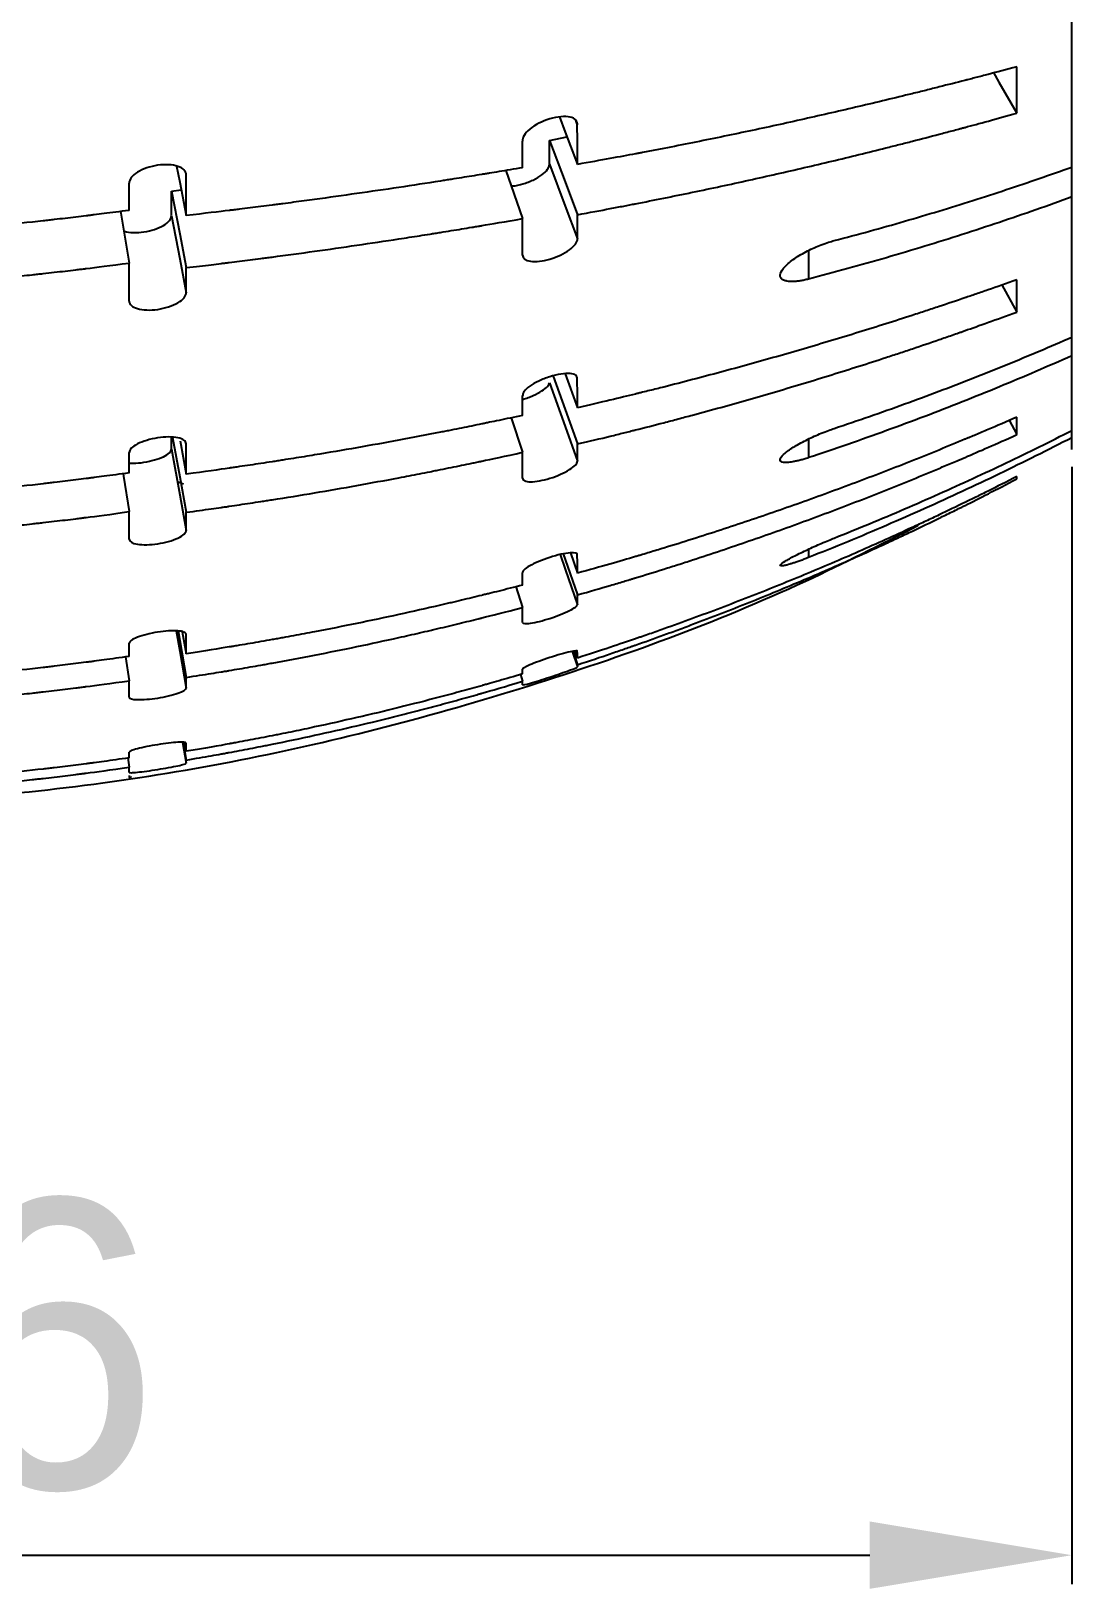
# Model space of a CAD drawing. Header units: millimetres. Extents: x 0 to 594, y 0 to 420.
# Drawn here: x 224.78 to 242.8, y 110.77 to 137.74 of the extents above; entities that cross this region are included whole.
import ezdxf

# ---------------------------------------------------------------- set-up
doc = ezdxf.new("R2010")
doc.units = ezdxf.units.MM
doc.header["$PDSIZE"] = -1
doc.layers.add('치수', color=4, linetype='Continuous')
doc.styles.add('누리로봇 문자스타일_20230829', font='GOTHIC.TTF')
doc.dimstyles.new('A2기본 치수스타일', dxfattribs={"dimtxt": 4, "dimasz": 4, "dimexe": 0.5, "dimexo": 0.3, "dimgap": 1, "dimtad": 1, "dimtoh": 1, "dimdec": 1, "dimzin": 12, "dimdsep": 46, "dimtxsty": '누리로봇 문자스타일_20230829', "dimcen": 0.09, "dimclrd": 3, "dimclre": 3, "dimclrt": 3, "dimadec": 0, "dimazin": 3, "dimtm": 1e-09, "dimtfac": 1, "dimtdec": 1, "dimtofl": 0, "dimtmove": 0, "dimatfit": 3, "dimfxl": 1, "dimfrac": 2, "dimarcsym": 0})

# ---------------------------------------------------------------- blocks, each defined once
blk = doc.blocks.new('*D60')
at = {"layer": 'Defpoints', "color": 0}
for p in [(198.2, 130.5), (242.8, 130.5), (242.8, 111.35)]:
    blk.add_point(p, dxfattribs=at)
at = {"layer": '치수', "color": 3, "lineweight": -2}
for p, q in [((198.2, 130.2), (198.2, 110.85)), ((242.8, 130.2), (242.8, 110.85)), ((201.7, 111.35), (239.3, 111.35))]:
    blk.add_line(p, q, dxfattribs=at)
at = {"layer": '치수', "color": 3}
for points in [[(201.7, 111.934), (201.7, 110.767), (198.2, 111.35)], [(239.3, 111.934), (239.3, 110.767), (242.8, 111.35)]]:
    blk.add_solid(points, dxfattribs=at)
at = {"layer": '치수', "color": 3, "insert": (220.5, 114.976), "char_height": 5, "attachment_point": 5, "style": '누리로봇 문자스타일_20230829'}
blk.add_mtext('44.6', dxfattribs=at)

msp = doc.modelspace()

# ---------------------------------------------------------------- linework, layer by layer
at = {"color": 7, "linetype": 'Continuous', "lineweight": 25}
for p, q in [((242.8, 135.39), (242.8, 151.575)), ((241.846, 136.323), (241.846, 137.126)), ((234.204, 136.201), (234.237, 136.116)), ((233.29, 135.379), (233.29, 135.836)), ((233.757, 135.851), (234.058, 135.913)), ((227.465, 134.55), (227.465, 135.254)), ((242.8, 130.5), (242.8, 135.39)), ((226.477, 134.64), (226.477, 135.112)), ((227.21, 134.975), (227.378, 134.997)), ((233.29, 133.865), (233.29, 134.497)), ((234.24, 134.146), (234.24, 134.565)), ((226.477, 133.07), (226.477, 133.727)), ((227.465, 133.213), (227.465, 133.648)), ((241.587, 133.352), (241.846, 132.879)), ((241.846, 132.879), (241.846, 133.436)), ((234.029, 131.808), (234.24, 131.222)), ((233.29, 131.09), (233.29, 131.426)), ((241.714, 131.005), (241.846, 130.756)), ((241.846, 130.756), (241.846, 131.057)), ((227.21, 130.503), (227.21, 130.711)), ((227.358, 130.651), (227.465, 130.072)), ((227.465, 130.072), (227.465, 130.597)), ((234.24, 130.297), (234.24, 130.594)), ((226.477, 130.094), (226.477, 130.447)), ((233.29, 130), (233.29, 130.45)), ((241.846, 129.988), (241.846, 130.029)), ((227.32, 129.941), (227.42, 129.906)), ((226.477, 128.946), (226.477, 129.422)), ((227.465, 129.097), (227.465, 129.411)), ((234.117, 128.709), (234.24, 128.356)), ((233.29, 128.151), (233.29, 128.362)), ((233.174, 128.124), (233.29, 127.764)), ((234.24, 127.811), (234.24, 127.981)), ((233.29, 127.505), (233.29, 127.764)), ((227.397, 127.343), (227.465, 126.962)), ((226.477, 126.916), (226.477, 127.143)), ((227.465, 126.962), (227.465, 127.299)), ((226.415, 126.908), (226.477, 126.495)), ((234.164, 126.994), (234.24, 126.772)), ((234.202, 126.998), (234.24, 126.887)), ((227.465, 126.365), (227.465, 126.552)), ((233.252, 126.602), (233.29, 126.485)), ((233.29, 126.612), (233.29, 126.694)), ((234.24, 126.732), (234.24, 126.772)), ((226.477, 126.209), (226.477, 126.495)), ((233.29, 126.421), (233.29, 126.485)), ((226.477, 125.159), (226.477, 125.257)), ((227.411, 125.429), (227.465, 125.121)), ((227.436, 125.436), (227.465, 125.272)), ((227.465, 125.272), (227.465, 125.415)), ((226.454, 125.156), (226.477, 124.997)), ((226.477, 124.906), (226.477, 124.997)), ((227.465, 125.064), (227.465, 125.121)), ((226.477, 124.854), (226.477, 124.821))]:
    msp.add_line(p, q, dxfattribs=at)
at = {"color": 8, "linetype": 'Continuous', "lineweight": 25}
for p, q in [((238.24, 133.944), (238.24, 133.449)), ((238.24, 130.68), (238.24, 130.357)), ((238.24, 128.772), (238.24, 128.627)), ((234.153, 126.987), (234.24, 126.732)), ((227.402, 125.429), (227.465, 125.064))]:
    msp.add_line(p, q, dxfattribs=at)
at = {"color": 7, "linetype": 'Continuous', "lineweight": 25, "flags": 128}
for points in [[(241.443, 137.026), (241.538, 136.86), (241.846, 136.323)], [(233.928, 136.257), (234.027, 135.995), (234.24, 135.436)], [(233.757, 135.851), (234.027, 135.131), (234.24, 134.565)], [(233.757, 135.439), (234.027, 134.715), (234.24, 134.146)], [(227.299, 135.405), (227.353, 135.127), (227.465, 134.55)], [(232.997, 135.333), (233.091, 135.065), (233.29, 134.497)], [(227.21, 134.975), (227.353, 134.232), (227.465, 133.648)], [(226.329, 134.623), (226.381, 134.312), (226.477, 133.727)], [(227.21, 134.547), (227.353, 133.8), (227.465, 133.213)], [(233.757, 131.655), (234.027, 130.895), (234.24, 130.297)], [(233.82, 131.771), (234.027, 131.189), (234.24, 130.594)], [(233.09, 131.051), (233.091, 131.049), (233.29, 130.45)], [(227.229, 130.709), (227.353, 130.027), (227.465, 129.411)], [(227.21, 130.503), (227.353, 129.715), (227.465, 129.097)], [(226.374, 130.082), (226.381, 130.039), (226.477, 129.422)], [(233.995, 128.69), (234.027, 128.596), (234.24, 127.981)], [(227.323, 127.357), (227.353, 127.19), (227.465, 126.552)]]:
    msp.add_lwpolyline(points, dxfattribs=at)
at = {"color": 8, "linetype": 'Continuous', "lineweight": 25, "flags": 128}
for points in [[(233.94, 128.68), (234.027, 128.428), (234.24, 127.811)], [(227.291, 127.358), (227.353, 127.004), (227.465, 126.365)]]:
    msp.add_lwpolyline(points, dxfattribs=at)
at = {"color": 7, "linetype": 'Continuous', "lineweight": 25}
for points, knots in [([(241.846, 137.126), (241.666, 137.077), (241.501, 137.034), (241.277, 136.975), (241.171, 136.947), (241.057, 136.918), (241.003, 136.904), (240.98, 136.898), (240.965, 136.894), (240.959, 136.893), (240.803, 136.853), (240.579, 136.796), (240.31, 136.728), (240.194, 136.699), (240.116, 136.68), (240.075, 136.67), (239.732, 136.586), (239.27, 136.474), (238.799, 136.365), (238.483, 136.292), (238.322, 136.256), (237.848, 136.149), (237.529, 136.08), (236.884, 135.943), (236.56, 135.876), (236.065, 135.777), (235.818, 135.728), (235.53, 135.672), (235.386, 135.645), (235.314, 135.631), (235.283, 135.626), (235.262, 135.622), (235.25, 135.619), (234.989, 135.571), (234.656, 135.508), (234.24, 135.436)], [0, 0, 0, 0, 0.0625, 0.0625, 0.09375, 0.109375, 0.117188, 0.121094, 0.121094, 0.125, 0.125, 0.1875, 0.21875, 0.234375, 0.234375, 0.25, 0.25, 0.375, 0.4375, 0.4375, 0.5, 0.5, 0.625, 0.625, 0.75, 0.75, 0.8125, 0.84375, 0.859375, 0.867187, 0.871094, 0.871094, 0.875, 0.875, 1, 1, 1, 1]), ([(234.237, 136.116), (234.246, 136.184), (234.202, 136.234), (234.021, 136.275), (233.893, 136.263), (233.629, 136.184), (233.503, 136.12), (233.324, 135.973), (233.279, 135.897), (233.29, 135.836)], [0, 0, 0, 0, 0.25, 0.25, 0.5, 0.5, 0.75, 0.75, 1, 1, 1, 1]), ([(234.24, 134.565), (234.45, 134.603), (234.639, 134.638), (234.889, 134.686), (235.007, 134.708), (235.129, 134.732), (235.187, 134.743), (235.215, 134.749), (235.227, 134.751), (235.235, 134.753), (235.238, 134.753), (235.406, 134.786), (235.651, 134.834), (235.9, 134.885), (236.065, 134.919), (236.15, 134.936), (236.561, 135.022), (237.049, 135.126), (237.53, 135.234), (237.849, 135.306), (238.007, 135.342), (238.486, 135.454), (238.96, 135.567), (239.503, 135.702), (239.733, 135.76), (239.886, 135.799), (239.961, 135.818), (240.195, 135.878), (240.425, 135.938), (240.69, 136.008), (240.821, 136.043), (240.886, 136.06), (240.914, 136.068), (240.932, 136.072), (240.943, 136.075), (241.19, 136.142), (241.489, 136.222), (241.846, 136.323)], [0, 0, 0, 0, 0.0625, 0.0625, 0.09375, 0.109375, 0.117188, 0.121094, 0.123047, 0.123047, 0.125, 0.125, 0.1875, 0.21875, 0.21875, 0.25, 0.25, 0.375, 0.4375, 0.4375, 0.5, 0.5, 0.625, 0.6875, 0.71875, 0.71875, 0.75, 0.75, 0.8125, 0.84375, 0.859375, 0.867187, 0.871094, 0.871094, 0.875, 0.875, 1, 1, 1, 1]), ([(227.465, 135.254), (227.464, 135.318), (227.412, 135.371), (227.226, 135.433), (227.1, 135.439), (226.839, 135.401), (226.713, 135.358), (226.529, 135.242), (226.477, 135.175), (226.477, 135.112)], [0, 0, 0, 0, 0.25, 0.25, 0.5, 0.5, 0.75, 0.75, 1, 1, 1, 1]), ([(233.092, 135.062), (233.101, 135.062), (233.159, 135.061), (233.268, 135.088), (233.387, 135.127), (233.503, 135.177), (233.63, 135.253), (233.736, 135.353), (233.75, 135.41), (233.757, 135.439)], [0, 0, 0, 0, 0.036949, 0.228358, 0.324992, 0.420764, 0.612763, 0.805992, 1, 1, 1, 1]), ([(233.29, 135.379), (233.137, 135.353), (233.002, 135.33), (232.824, 135.301), (232.742, 135.287), (232.658, 135.274), (232.619, 135.267), (232.602, 135.265), (232.592, 135.263), (232.588, 135.262), (232.469, 135.243), (232.295, 135.215), (232.083, 135.181), (231.991, 135.167), (231.929, 135.157), (231.896, 135.152), (231.387, 135.072), (230.903, 134.999), (230.177, 134.896), (229.812, 134.845), (229.383, 134.787), (229.167, 134.759), (229.074, 134.747), (229.012, 134.739), (228.983, 134.735), (228.822, 134.714), (228.632, 134.69), (228.418, 134.664), (228.313, 134.651), (228.261, 134.644), (228.239, 134.642), (228.224, 134.64), (228.215, 134.639), (228.04, 134.617), (227.792, 134.587), (227.465, 134.55)], [0, 0, 0, 0, 0.0625, 0.0625, 0.09375, 0.109375, 0.117187, 0.121094, 0.121094, 0.125, 0.125, 0.1875, 0.21875, 0.234375, 0.234375, 0.25, 0.25, 0.5, 0.5, 0.625, 0.6875, 0.71875, 0.734375, 0.734375, 0.75, 0.75, 0.8125, 0.84375, 0.859375, 0.867187, 0.871094, 0.871094, 0.875, 0.875, 1, 1, 1, 1]), ([(238.685, 134.116), (238.889, 134.17), (239.296, 134.278), (239.9, 134.45), (240.496, 134.626), (241.084, 134.809), (241.663, 134.997), (242.235, 135.19), (242.612, 135.324), (242.8, 135.39)], [0, 0, 0, 0, 0.145883, 0.290759, 0.434629, 0.57749, 0.719341, 0.860179, 1, 1, 1, 1]), ([(226.477, 134.64), (226.313, 134.618), (226.169, 134.599), (225.983, 134.576), (225.897, 134.565), (225.811, 134.554), (225.771, 134.549), (225.754, 134.547), (225.744, 134.546), (225.74, 134.546), (225.615, 134.531), (225.434, 134.509), (225.214, 134.483), (225.117, 134.472), (225.053, 134.465), (225.019, 134.461), (224.489, 134.402), (223.99, 134.352), (223.244, 134.285), (222.871, 134.253), (222.434, 134.219), (222.215, 134.203), (222.121, 134.197), (222.059, 134.192), (222.029, 134.19), (221.865, 134.179), (221.673, 134.166), (221.458, 134.153), (221.352, 134.147), (221.3, 134.143), (221.277, 134.142), (221.263, 134.141), (221.253, 134.141), (221.079, 134.131), (220.83, 134.116), (220.5, 134.101)], [0, 0, 0, 0, 0.0625, 0.0625, 0.09375, 0.109375, 0.117187, 0.121094, 0.121094, 0.125, 0.125, 0.1875, 0.21875, 0.234375, 0.234375, 0.25, 0.25, 0.5, 0.5, 0.625, 0.6875, 0.71875, 0.734375, 0.734375, 0.75, 0.75, 0.8125, 0.84375, 0.859375, 0.867187, 0.871094, 0.871094, 0.875, 0.875, 1, 1, 1, 1]), ([(242.8, 134.872), (242.593, 134.797), (242.176, 134.646), (241.544, 134.43), (240.902, 134.219), (240.251, 134.015), (239.59, 133.818), (238.919, 133.628), (238.467, 133.509), (238.24, 133.449)], [0, 0, 0, 0, 0.139712, 0.280477, 0.422293, 0.565155, 0.70906, 0.854009, 1, 1, 1, 1]), ([(226.385, 134.287), (226.389, 134.284), (226.426, 134.264), (226.55, 134.252), (226.733, 134.26), (226.922, 134.305), (227.079, 134.375), (227.189, 134.462), (227.203, 134.519), (227.21, 134.547)], [0, 0, 0, 0, 0.020131, 0.183165, 0.345398, 0.507636, 0.670695, 0.834985, 1, 1, 1, 1]), ([(227.465, 133.648), (227.629, 133.667), (227.773, 133.684), (227.959, 133.707), (228.045, 133.717), (228.132, 133.728), (228.172, 133.733), (228.188, 133.735), (228.199, 133.736), (228.203, 133.737), (228.328, 133.752), (228.509, 133.775), (228.727, 133.803), (228.823, 133.815), (228.887, 133.824), (228.92, 133.828), (229.447, 133.897), (229.934, 133.965), (230.663, 134.072), (231.026, 134.126), (231.447, 134.192), (231.657, 134.225), (231.747, 134.239), (231.807, 134.249), (231.836, 134.254), (231.992, 134.279), (232.176, 134.309), (232.381, 134.343), (232.482, 134.36), (232.532, 134.368), (232.553, 134.371), (232.568, 134.374), (232.576, 134.375), (232.749, 134.404), (232.985, 134.443), (233.29, 134.497)], [0, 0, 0, 0, 0.0625, 0.0625, 0.09375, 0.109375, 0.117187, 0.121094, 0.121094, 0.125, 0.125, 0.1875, 0.21875, 0.234375, 0.234375, 0.25, 0.25, 0.5, 0.5, 0.625, 0.6875, 0.71875, 0.734375, 0.734375, 0.75, 0.75, 0.8125, 0.84375, 0.859375, 0.867187, 0.871094, 0.871094, 0.875, 0.875, 1, 1, 1, 1]), ([(233.29, 133.865), (233.29, 133.81), (233.34, 133.772), (233.517, 133.746), (233.638, 133.76), (233.89, 133.834), (234.011, 133.892), (234.19, 134.023), (234.24, 134.091), (234.24, 134.146)], [0, 0, 0, 0, 0.25, 0.25, 0.5, 0.5, 0.75, 0.75, 1, 1, 1, 1]), ([(238.462, 134.044), (238.505, 134.059), (238.581, 134.087), (238.653, 134.107), (238.685, 134.116)], [0, 0, 0, 0, 0.558578, 1, 1, 1, 1]), ([(238.24, 133.449), (238.214, 133.443), (238.164, 133.431), (238.093, 133.418), (238.028, 133.409), (237.969, 133.406), (237.915, 133.407), (237.858, 133.414), (237.806, 133.429), (237.753, 133.468), (237.739, 133.543), (237.821, 133.668), (237.964, 133.785), (238.105, 133.875), (238.22, 133.937), (238.341, 133.995), (238.422, 134.028), (238.462, 134.044)], [0, 0, 0, 0, 0.042914, 0.084766, 0.125977, 0.166992, 0.20826, 0.250222, 0.31297, 0.375442, 0.499538, 0.624102, 0.749015, 0.810993, 0.874566, 0.936996, 1, 1, 1, 1]), ([(220.5, 133.195), (220.665, 133.202), (220.81, 133.209), (220.997, 133.219), (221.083, 133.224), (221.17, 133.228), (221.21, 133.231), (221.226, 133.232), (221.237, 133.232), (221.24, 133.232), (221.366, 133.24), (221.548, 133.25), (221.769, 133.264), (221.866, 133.27), (221.931, 133.275), (221.965, 133.277), (222.497, 133.313), (222.995, 133.352), (223.742, 133.418), (224.115, 133.454), (224.551, 133.498), (224.769, 133.522), (224.863, 133.532), (224.925, 133.539), (224.955, 133.542), (225.118, 133.56), (225.309, 133.582), (225.524, 133.607), (225.629, 133.62), (225.681, 133.626), (225.704, 133.629), (225.718, 133.631), (225.728, 133.632), (225.901, 133.653), (226.15, 133.683), (226.477, 133.727)], [0, 0, 0, 0, 0.0625, 0.0625, 0.09375, 0.109375, 0.117187, 0.121094, 0.121094, 0.125, 0.125, 0.1875, 0.21875, 0.234375, 0.234375, 0.25, 0.25, 0.5, 0.5, 0.625, 0.6875, 0.71875, 0.734375, 0.734375, 0.75, 0.75, 0.8125, 0.84375, 0.859375, 0.867188, 0.871094, 0.871094, 0.875, 0.875, 1, 1, 1, 1]), ([(241.846, 133.436), (241.666, 133.372), (241.501, 133.314), (241.277, 133.237), (241.171, 133.2), (241.057, 133.161), (241.003, 133.143), (240.98, 133.135), (240.965, 133.13), (240.959, 133.128), (240.803, 133.075), (240.579, 133), (240.31, 132.911), (240.194, 132.873), (240.116, 132.847), (240.075, 132.834), (239.732, 132.723), (239.27, 132.576), (238.799, 132.433), (238.483, 132.337), (238.322, 132.29), (237.848, 132.151), (237.529, 132.06), (236.884, 131.881), (236.56, 131.794), (236.065, 131.665), (235.818, 131.601), (235.53, 131.529), (235.386, 131.494), (235.314, 131.476), (235.283, 131.468), (235.262, 131.463), (235.25, 131.46), (234.989, 131.397), (234.656, 131.316), (234.24, 131.222)], [0, 0, 0, 0, 0.0625, 0.0625, 0.09375, 0.109375, 0.117188, 0.121094, 0.121094, 0.125, 0.125, 0.1875, 0.21875, 0.234375, 0.234375, 0.25, 0.25, 0.375, 0.4375, 0.4375, 0.5, 0.5, 0.625, 0.625, 0.75, 0.75, 0.8125, 0.84375, 0.859375, 0.867188, 0.871094, 0.871094, 0.875, 0.875, 1, 1, 1, 1]), ([(226.477, 133.07), (226.478, 133.013), (226.529, 132.966), (226.715, 132.911), (226.84, 132.906), (227.102, 132.944), (227.228, 132.985), (227.413, 133.093), (227.465, 133.156), (227.465, 133.213)], [0, 0, 0, 0, 0.25, 0.25, 0.5, 0.5, 0.75, 0.75, 1, 1, 1, 1]), ([(234.24, 130.594), (234.45, 130.643), (234.639, 130.688), (234.889, 130.749), (235.007, 130.778), (235.129, 130.809), (235.187, 130.823), (235.215, 130.83), (235.227, 130.833), (235.235, 130.835), (235.238, 130.836), (235.406, 130.878), (235.651, 130.941), (235.9, 131.006), (236.065, 131.05), (236.15, 131.073), (236.561, 131.183), (237.049, 131.318), (237.53, 131.458), (237.849, 131.552), (238.007, 131.599), (238.486, 131.744), (238.96, 131.891), (239.503, 132.066), (239.733, 132.142), (239.886, 132.193), (239.961, 132.218), (240.195, 132.296), (240.425, 132.375), (240.69, 132.466), (240.821, 132.512), (240.886, 132.535), (240.914, 132.544), (240.932, 132.551), (240.943, 132.555), (241.19, 132.642), (241.489, 132.748), (241.846, 132.879)], [0, 0, 0, 0, 0.0625, 0.0625, 0.09375, 0.109375, 0.117187, 0.121094, 0.123047, 0.123047, 0.125, 0.125, 0.1875, 0.21875, 0.21875, 0.25, 0.25, 0.375, 0.4375, 0.4375, 0.5, 0.5, 0.625, 0.6875, 0.71875, 0.71875, 0.75, 0.75, 0.8125, 0.84375, 0.859375, 0.867187, 0.871094, 0.871094, 0.875, 0.875, 1, 1, 1, 1]), ([(238.685, 130.863), (238.889, 130.932), (239.296, 131.069), (239.9, 131.285), (240.496, 131.505), (241.084, 131.732), (241.664, 131.964), (242.236, 132.201), (242.612, 132.364), (242.8, 132.445)], [0, 0, 0, 0, 0.145896, 0.290782, 0.434656, 0.577518, 0.719364, 0.860193, 1, 1, 1, 1]), ([(242.8, 132.121), (242.593, 132.03), (242.177, 131.846), (241.544, 131.581), (240.902, 131.321), (240.251, 131.068), (239.59, 130.823), (238.92, 130.584), (238.467, 130.433), (238.24, 130.357)], [0, 0, 0, 0, 0.139688, 0.280438, 0.422245, 0.565107, 0.709021, 0.853985, 1, 1, 1, 1]), ([(234.237, 131.722), (234.234, 131.745), (234.228, 131.791), (234.121, 131.819), (233.957, 131.809), (233.761, 131.762), (233.565, 131.686), (233.405, 131.595), (233.298, 131.5), (233.292, 131.451), (233.29, 131.426)], [0, 0, 0, 0, 0.1252324, 0.2499352, 0.3749377, 0.4998795, 0.6247733, 0.7499463, 0.8749834, 1, 1, 1, 1]), ([(233.29, 131.366), (233.292, 131.366), (233.324, 131.374), (233.387, 131.398), (233.503, 131.444), (233.63, 131.512), (233.736, 131.593), (233.75, 131.634), (233.757, 131.655)], [0, 0, 0, 0, 0.0091334, 0.1332329, 0.2562052, 0.5027445, 0.7508726, 1, 1, 1, 1]), ([(234.24, 131.222), (234.239, 131.314), (234.238, 131.477), (234.237, 131.647), (234.237, 131.722)], [0, 0, 0, 0, 0.559998, 1, 1, 1, 1]), ([(233.29, 131.09), (233.137, 131.056), (233.002, 131.028), (232.824, 130.991), (232.742, 130.974), (232.658, 130.956), (232.619, 130.948), (232.602, 130.945), (232.592, 130.943), (232.588, 130.942), (232.469, 130.917), (232.295, 130.882), (232.083, 130.84), (231.991, 130.821), (231.929, 130.809), (231.896, 130.803), (231.387, 130.703), (230.903, 130.613), (230.177, 130.486), (229.812, 130.424), (229.383, 130.354), (229.167, 130.32), (229.074, 130.305), (229.012, 130.296), (228.983, 130.291), (228.822, 130.266), (228.632, 130.237), (228.418, 130.206), (228.313, 130.19), (228.261, 130.183), (228.239, 130.18), (228.224, 130.178), (228.215, 130.176), (228.04, 130.151), (227.792, 130.115), (227.465, 130.072)], [0, 0, 0, 0, 0.0625, 0.0625, 0.09375, 0.109375, 0.117188, 0.121094, 0.121094, 0.125, 0.125, 0.1875, 0.21875, 0.234375, 0.234375, 0.25, 0.25, 0.5, 0.5, 0.625, 0.6875, 0.71875, 0.734375, 0.734375, 0.75, 0.75, 0.8125, 0.84375, 0.859375, 0.867188, 0.871094, 0.871094, 0.875, 0.875, 1, 1, 1, 1]), ([(241.846, 131.057), (241.666, 130.978), (241.501, 130.907), (241.277, 130.812), (241.171, 130.767), (241.057, 130.719), (241.003, 130.697), (240.98, 130.687), (240.965, 130.681), (240.959, 130.679), (240.803, 130.613), (240.579, 130.521), (240.31, 130.412), (240.194, 130.366), (240.116, 130.334), (240.075, 130.318), (239.732, 130.182), (239.27, 130.003), (238.799, 129.828), (238.483, 129.712), (238.322, 129.653), (237.848, 129.484), (237.529, 129.373), (236.884, 129.156), (236.56, 129.05), (236.065, 128.893), (235.818, 128.816), (235.53, 128.729), (235.386, 128.685), (235.314, 128.664), (235.283, 128.655), (235.262, 128.649), (235.25, 128.645), (234.989, 128.568), (234.656, 128.47), (234.24, 128.356)], [0, 0, 0, 0, 0.0625, 0.0625, 0.09375, 0.109375, 0.117188, 0.121094, 0.121094, 0.125, 0.125, 0.1875, 0.21875, 0.234375, 0.234375, 0.25, 0.25, 0.375, 0.4375, 0.4375, 0.5, 0.5, 0.625, 0.625, 0.75, 0.75, 0.8125, 0.84375, 0.859375, 0.867188, 0.871094, 0.871094, 0.875, 0.875, 1, 1, 1, 1]), ([(238.462, 130.78), (238.505, 130.797), (238.581, 130.827), (238.653, 130.852), (238.685, 130.863)], [0, 0, 0, 0, 0.55861, 1, 1, 1, 1]), ([(227.465, 130.597), (227.457, 130.62), (227.442, 130.664), (227.328, 130.706), (227.163, 130.72), (226.969, 130.704), (226.775, 130.66), (226.613, 130.596), (226.499, 130.52), (226.485, 130.471), (226.477, 130.447)], [0, 0, 0, 0, 0.125228, 0.249939, 0.374938, 0.499914, 0.624853, 0.749965, 0.875069, 1, 1, 1, 1]), ([(234.24, 127.981), (234.45, 128.04), (234.639, 128.095), (234.889, 128.169), (235.007, 128.204), (235.129, 128.241), (235.187, 128.258), (235.215, 128.267), (235.227, 128.27), (235.235, 128.273), (235.238, 128.274), (235.406, 128.325), (235.651, 128.4), (235.9, 128.479), (236.065, 128.532), (236.15, 128.559), (236.561, 128.693), (237.049, 128.857), (237.53, 129.026), (237.849, 129.139), (238.007, 129.196), (238.486, 129.372), (238.96, 129.551), (239.503, 129.764), (239.733, 129.857), (239.886, 129.918), (239.961, 129.949), (240.195, 130.044), (240.425, 130.14), (240.69, 130.251), (240.821, 130.307), (240.886, 130.335), (240.914, 130.346), (240.932, 130.354), (240.943, 130.359), (241.19, 130.465), (241.489, 130.595), (241.846, 130.756)], [0, 0, 0, 0, 0.0625, 0.0625, 0.09375, 0.109375, 0.117187, 0.121094, 0.123047, 0.123047, 0.125, 0.125, 0.1875, 0.21875, 0.21875, 0.25, 0.25, 0.375, 0.4375, 0.4375, 0.5, 0.5, 0.625, 0.6875, 0.71875, 0.71875, 0.75, 0.75, 0.8125, 0.84375, 0.859375, 0.867187, 0.871094, 0.871094, 0.875, 0.875, 1, 1, 1, 1]), ([(238.24, 130.357), (238.214, 130.348), (238.164, 130.332), (238.093, 130.312), (238.028, 130.297), (237.969, 130.285), (237.915, 130.277), (237.858, 130.272), (237.806, 130.274), (237.753, 130.291), (237.739, 130.338), (237.821, 130.433), (237.964, 130.532), (238.105, 130.612), (238.22, 130.672), (238.341, 130.729), (238.422, 130.763), (238.462, 130.78)], [0, 0, 0, 0, 0.042912, 0.084762, 0.125973, 0.166988, 0.208257, 0.250222, 0.31297, 0.375442, 0.499538, 0.624102, 0.749015, 0.810992, 0.874566, 0.936996, 1, 1, 1, 1]), ([(242.8, 130.702), (242.593, 130.596), (242.177, 130.384), (241.544, 130.074), (240.903, 129.769), (240.251, 129.472), (239.59, 129.182), (238.92, 128.898), (238.467, 128.717), (238.24, 128.627)], [0, 0, 0, 0, 0.1396626, 0.2803956, 0.4221946, 0.5650564, 0.7089786, 0.8539598, 1, 1, 1, 1]), ([(238.685, 128.964), (238.889, 129.047), (239.297, 129.211), (239.9, 129.466), (240.496, 129.728), (241.084, 129.994), (241.664, 130.267), (242.236, 130.543), (242.612, 130.733), (242.8, 130.827)], [0, 0, 0, 0, 0.145912, 0.290808, 0.434687, 0.577548, 0.71939, 0.860208, 1, 1, 1, 1]), ([(226.477, 130.266), (226.501, 130.264), (226.575, 130.257), (226.735, 130.274), (226.921, 130.314), (227.079, 130.372), (227.189, 130.44), (227.203, 130.482), (227.21, 130.503)], [0, 0, 0, 0, 0.088038, 0.269162, 0.450295, 0.632342, 0.815766, 1, 1, 1, 1]), ([(227.465, 129.411), (227.629, 129.433), (227.773, 129.453), (227.959, 129.479), (228.045, 129.491), (228.132, 129.504), (228.172, 129.51), (228.188, 129.512), (228.199, 129.514), (228.203, 129.515), (228.328, 129.533), (228.509, 129.56), (228.727, 129.593), (228.823, 129.608), (228.887, 129.618), (228.92, 129.623), (229.447, 129.706), (229.934, 129.788), (230.663, 129.919), (231.026, 129.986), (231.447, 130.067), (231.657, 130.108), (231.747, 130.126), (231.807, 130.138), (231.836, 130.144), (231.992, 130.175), (232.176, 130.212), (232.381, 130.255), (232.482, 130.276), (232.532, 130.287), (232.553, 130.291), (232.568, 130.294), (232.576, 130.296), (232.749, 130.332), (232.985, 130.382), (233.29, 130.45)], [0, 0, 0, 0, 0.0625, 0.0625, 0.09375, 0.109375, 0.117188, 0.121094, 0.121094, 0.125, 0.125, 0.1875, 0.21875, 0.234375, 0.234375, 0.25, 0.25, 0.5, 0.5, 0.625, 0.6875, 0.71875, 0.734375, 0.734375, 0.75, 0.75, 0.8125, 0.84375, 0.859375, 0.867187, 0.871094, 0.871094, 0.875, 0.875, 1, 1, 1, 1]), ([(233.29, 130), (233.297, 129.983), (233.311, 129.95), (233.421, 129.935), (233.577, 129.951), (233.764, 129.997), (233.951, 130.067), (234.108, 130.149), (234.218, 130.233), (234.232, 130.275), (234.24, 130.297)], [0, 0, 0, 0, 0.125164, 0.249985, 0.374981, 0.500034, 0.625111, 0.750023, 0.875009, 1, 1, 1, 1]), ([(226.477, 130.094), (226.313, 130.071), (226.169, 130.051), (225.983, 130.027), (225.897, 130.016), (225.811, 130.005), (225.771, 129.999), (225.754, 129.997), (225.744, 129.996), (225.74, 129.996), (225.615, 129.98), (225.434, 129.957), (225.214, 129.931), (225.117, 129.92), (225.053, 129.912), (225.019, 129.908), (224.489, 129.848), (223.99, 129.798), (223.244, 129.732), (222.871, 129.702), (222.434, 129.67), (222.215, 129.656), (222.121, 129.65), (222.059, 129.646), (222.029, 129.644), (221.865, 129.634), (221.673, 129.623), (221.458, 129.611), (221.352, 129.606), (221.3, 129.604), (221.277, 129.602), (221.263, 129.602), (221.253, 129.601), (221.079, 129.593), (220.83, 129.581), (220.5, 129.57)], [0, 0, 0, 0, 0.0625, 0.0625, 0.09375, 0.109375, 0.117187, 0.121094, 0.121094, 0.125, 0.125, 0.1875, 0.21875, 0.234375, 0.234375, 0.25, 0.25, 0.5, 0.5, 0.625, 0.6875, 0.71875, 0.734375, 0.734375, 0.75, 0.75, 0.8125, 0.84375, 0.859375, 0.867187, 0.871094, 0.871094, 0.875, 0.875, 1, 1, 1, 1]), ([(241.846, 130.029), (241.666, 129.937), (241.501, 129.854), (241.277, 129.742), (241.171, 129.69), (241.057, 129.634), (241.003, 129.607), (240.98, 129.596), (240.965, 129.589), (240.959, 129.586), (240.803, 129.51), (240.579, 129.402), (240.31, 129.276), (240.194, 129.221), (240.116, 129.185), (240.075, 129.166), (239.732, 129.007), (239.27, 128.799), (238.799, 128.594), (238.483, 128.46), (238.322, 128.392), (237.848, 128.195), (237.529, 128.066), (236.884, 127.814), (236.56, 127.691), (236.065, 127.509), (235.818, 127.42), (235.53, 127.318), (235.386, 127.268), (235.314, 127.244), (235.283, 127.233), (235.262, 127.226), (235.25, 127.222), (234.989, 127.132), (234.656, 127.02), (234.24, 126.887)], [0, 0, 0, 0, 0.0625, 0.0625, 0.09375, 0.109375, 0.117187, 0.121094, 0.121094, 0.125, 0.125, 0.1875, 0.21875, 0.234375, 0.234375, 0.25, 0.25, 0.375, 0.4375, 0.4375, 0.5, 0.5, 0.625, 0.625, 0.75, 0.75, 0.8125, 0.84375, 0.859375, 0.867188, 0.871094, 0.871094, 0.875, 0.875, 1, 1, 1, 1]), ([(234.24, 126.772), (234.45, 126.84), (234.639, 126.903), (234.889, 126.989), (235.007, 127.029), (235.129, 127.072), (235.187, 127.092), (235.215, 127.102), (235.227, 127.106), (235.235, 127.108), (235.238, 127.109), (235.406, 127.168), (235.651, 127.256), (235.9, 127.347), (236.065, 127.408), (236.15, 127.44), (236.561, 127.594), (237.049, 127.783), (237.53, 127.979), (237.849, 128.111), (238.007, 128.177), (238.486, 128.38), (238.96, 128.588), (239.503, 128.835), (239.733, 128.942), (239.886, 129.014), (239.961, 129.049), (240.195, 129.16), (240.425, 129.271), (240.69, 129.4), (240.821, 129.465), (240.886, 129.498), (240.914, 129.511), (240.932, 129.521), (240.943, 129.526), (241.19, 129.649), (241.489, 129.801), (241.846, 129.988)], [0, 0, 0, 0, 0.0625, 0.0625, 0.09375, 0.109375, 0.117188, 0.121094, 0.123047, 0.123047, 0.125, 0.125, 0.1875, 0.21875, 0.21875, 0.25, 0.25, 0.375, 0.4375, 0.4375, 0.5, 0.5, 0.625, 0.6875, 0.71875, 0.71875, 0.75, 0.75, 0.8125, 0.84375, 0.859375, 0.867187, 0.871094, 0.871094, 0.875, 0.875, 1, 1, 1, 1]), ([(220.5, 128.904), (220.665, 128.91), (220.81, 128.915), (220.997, 128.923), (221.083, 128.926), (221.17, 128.93), (221.21, 128.932), (221.226, 128.933), (221.237, 128.933), (221.24, 128.934), (221.366, 128.939), (221.548, 128.948), (221.769, 128.96), (221.866, 128.966), (221.931, 128.97), (221.965, 128.972), (222.497, 129.004), (222.995, 129.04), (223.742, 129.105), (224.115, 129.14), (224.551, 129.185), (224.769, 129.208), (224.863, 129.219), (224.925, 129.226), (224.955, 129.229), (225.118, 129.248), (225.309, 129.27), (225.524, 129.296), (225.629, 129.309), (225.681, 129.316), (225.704, 129.319), (225.718, 129.32), (225.728, 129.322), (225.901, 129.344), (226.15, 129.375), (226.477, 129.422)], [0, 0, 0, 0, 0.0625, 0.0625, 0.09375, 0.109375, 0.117187, 0.121094, 0.121094, 0.125, 0.125, 0.1875, 0.21875, 0.234375, 0.234375, 0.25, 0.25, 0.5, 0.5, 0.625, 0.6875, 0.71875, 0.734375, 0.734375, 0.75, 0.75, 0.8125, 0.84375, 0.859375, 0.867187, 0.871094, 0.871094, 0.875, 0.875, 1, 1, 1, 1]), ([(202.366, 128.429), (203.615, 127.897), (206.204, 126.793), (210.3, 125.568), (214.583, 124.704), (218.938, 124.302), (223.569, 124.374), (228.425, 125.016), (233.403, 126.328), (237.318, 127.746), (239.489, 128.853), (240.133, 129.181)], [0, 0, 0, 0, 0.104122, 0.215652, 0.32718, 0.438748, 0.550333, 0.681778, 0.813201, 0.944633, 1, 1, 1, 1]), ([(226.477, 128.946), (226.478, 128.905), (226.529, 128.874), (226.715, 128.843), (226.84, 128.846), (227.102, 128.886), (227.228, 128.921), (227.413, 129.008), (227.465, 129.056), (227.465, 129.097)], [0, 0, 0, 0, 0.25, 0.25, 0.5, 0.5, 0.75, 0.75, 1, 1, 1, 1]), ([(238.462, 128.872), (238.505, 128.89), (238.581, 128.922), (238.653, 128.951), (238.685, 128.964)], [0, 0, 0, 0, 0.558567, 1, 1, 1, 1]), ([(234.237, 128.667), (234.246, 128.701), (234.202, 128.716), (234.021, 128.702), (233.893, 128.673), (233.629, 128.587), (233.503, 128.534), (233.324, 128.432), (233.279, 128.388), (233.29, 128.362)], [0, 0, 0, 0, 0.25, 0.25, 0.5, 0.5, 0.75, 0.75, 1, 1, 1, 1]), ([(238.24, 128.627), (238.214, 128.617), (238.164, 128.597), (238.093, 128.571), (238.028, 128.548), (237.969, 128.528), (237.915, 128.511), (237.858, 128.495), (237.806, 128.483), (237.753, 128.478), (237.739, 128.496), (237.821, 128.558), (237.964, 128.638), (238.105, 128.708), (238.22, 128.763), (238.341, 128.819), (238.422, 128.854), (238.462, 128.872)], [0, 0, 0, 0, 0.04291, 0.084758, 0.125968, 0.166983, 0.208254, 0.250222, 0.31297, 0.375442, 0.499538, 0.624102, 0.749015, 0.810991, 0.874566, 0.936996, 1, 1, 1, 1]), ([(233.29, 128.151), (233.137, 128.111), (233.002, 128.077), (232.824, 128.032), (232.742, 128.012), (232.658, 127.991), (232.619, 127.982), (232.602, 127.978), (232.592, 127.975), (232.588, 127.974), (232.469, 127.945), (232.295, 127.903), (232.083, 127.853), (231.991, 127.831), (231.929, 127.817), (231.896, 127.809), (231.387, 127.691), (230.903, 127.585), (230.177, 127.436), (229.812, 127.364), (229.383, 127.283), (229.167, 127.244), (229.074, 127.227), (229.012, 127.216), (228.983, 127.211), (228.822, 127.182), (228.632, 127.149), (228.418, 127.113), (228.313, 127.096), (228.261, 127.087), (228.239, 127.083), (228.224, 127.081), (228.215, 127.079), (228.04, 127.051), (227.792, 127.01), (227.465, 126.962)], [0, 0, 0, 0, 0.0625, 0.0625, 0.09375, 0.109375, 0.117188, 0.121094, 0.121094, 0.125, 0.125, 0.1875, 0.21875, 0.234375, 0.234375, 0.25, 0.25, 0.5, 0.5, 0.625, 0.6875, 0.71875, 0.734375, 0.734375, 0.75, 0.75, 0.8125, 0.84375, 0.859375, 0.867188, 0.871094, 0.871094, 0.875, 0.875, 1, 1, 1, 1]), ([(227.465, 126.552), (227.629, 126.577), (227.773, 126.6), (227.959, 126.63), (228.045, 126.643), (228.132, 126.658), (228.172, 126.664), (228.188, 126.667), (228.199, 126.669), (228.203, 126.67), (228.328, 126.69), (228.509, 126.721), (228.727, 126.759), (228.823, 126.776), (228.887, 126.788), (228.92, 126.794), (229.447, 126.889), (229.934, 126.984), (230.663, 127.136), (231.026, 127.214), (231.447, 127.31), (231.657, 127.358), (231.747, 127.379), (231.807, 127.394), (231.836, 127.4), (231.992, 127.437), (232.176, 127.481), (232.381, 127.532), (232.482, 127.557), (232.532, 127.569), (232.553, 127.575), (232.568, 127.578), (232.576, 127.58), (232.749, 127.624), (232.985, 127.683), (233.29, 127.764)], [0, 0, 0, 0, 0.0625, 0.0625, 0.09375, 0.109375, 0.117187, 0.121094, 0.121094, 0.125, 0.125, 0.1875, 0.21875, 0.234375, 0.234375, 0.25, 0.25, 0.5, 0.5, 0.625, 0.6875, 0.71875, 0.734375, 0.734375, 0.75, 0.75, 0.8125, 0.84375, 0.859375, 0.867188, 0.871094, 0.871094, 0.875, 0.875, 1, 1, 1, 1]), ([(233.29, 127.505), (233.297, 127.496), (233.311, 127.479), (233.421, 127.487), (233.577, 127.519), (233.764, 127.572), (233.951, 127.639), (234.108, 127.709), (234.218, 127.772), (234.232, 127.798), (234.24, 127.811)], [0, 0, 0, 0, 0.1251621, 0.249986, 0.374983, 0.5000369, 0.6251102, 0.7500231, 0.8750102, 1, 1, 1, 1]), ([(227.465, 127.299), (227.457, 127.313), (227.442, 127.341), (227.328, 127.361), (227.163, 127.361), (226.969, 127.339), (226.775, 127.299), (226.613, 127.248), (226.499, 127.192), (226.485, 127.16), (226.477, 127.143)], [0, 0, 0, 0, 0.125228, 0.249943, 0.37494, 0.499914, 0.624852, 0.749964, 0.87507, 1, 1, 1, 1]), ([(226.477, 126.916), (226.313, 126.892), (226.169, 126.872), (225.983, 126.846), (225.897, 126.835), (225.811, 126.823), (225.771, 126.818), (225.754, 126.816), (225.744, 126.815), (225.74, 126.814), (225.615, 126.798), (225.434, 126.775), (225.214, 126.749), (225.117, 126.737), (225.053, 126.73), (225.019, 126.726), (224.489, 126.665), (223.99, 126.616), (223.244, 126.553), (222.871, 126.525), (222.434, 126.496), (222.215, 126.483), (222.121, 126.478), (222.059, 126.475), (222.029, 126.473), (221.865, 126.464), (221.673, 126.455), (221.458, 126.446), (221.352, 126.441), (221.3, 126.439), (221.277, 126.438), (221.263, 126.438), (221.253, 126.437), (221.079, 126.431), (220.83, 126.422), (220.5, 126.415)], [0, 0, 0, 0, 0.0625, 0.0625, 0.09375, 0.109375, 0.117187, 0.121094, 0.121094, 0.125, 0.125, 0.1875, 0.21875, 0.234375, 0.234375, 0.25, 0.25, 0.5, 0.5, 0.625, 0.6875, 0.71875, 0.734375, 0.734375, 0.75, 0.75, 0.8125, 0.84375, 0.859375, 0.867187, 0.871094, 0.871094, 0.875, 0.875, 1, 1, 1, 1]), ([(234.237, 127.004), (234.246, 127.02), (234.202, 127.017), (234.021, 126.975), (233.893, 126.938), (233.629, 126.851), (233.503, 126.805), (233.324, 126.729), (233.279, 126.703), (233.29, 126.694)], [0, 0, 0, 0, 0.25, 0.25, 0.5, 0.5, 0.75, 0.75, 1, 1, 1, 1]), ([(233.29, 126.612), (233.137, 126.567), (233.002, 126.528), (232.824, 126.477), (232.742, 126.453), (232.658, 126.429), (232.619, 126.418), (232.602, 126.414), (232.592, 126.411), (232.588, 126.41), (232.469, 126.376), (232.295, 126.328), (232.083, 126.271), (231.991, 126.247), (231.929, 126.23), (231.896, 126.221), (231.387, 126.087), (230.903, 125.967), (230.177, 125.8), (229.812, 125.718), (229.383, 125.628), (229.167, 125.584), (229.074, 125.565), (229.012, 125.553), (228.983, 125.547), (228.822, 125.515), (228.632, 125.479), (228.418, 125.439), (228.313, 125.419), (228.261, 125.41), (228.239, 125.406), (228.224, 125.403), (228.215, 125.401), (228.04, 125.37), (227.792, 125.325), (227.465, 125.272)], [0, 0, 0, 0, 0.0625, 0.0625, 0.09375, 0.109375, 0.117187, 0.121094, 0.121094, 0.125, 0.125, 0.1875, 0.21875, 0.234375, 0.234375, 0.25, 0.25, 0.5, 0.5, 0.625, 0.6875, 0.71875, 0.734375, 0.734375, 0.75, 0.75, 0.8125, 0.84375, 0.859375, 0.867187, 0.871094, 0.871094, 0.875, 0.875, 1, 1, 1, 1]), ([(233.29, 126.421), (233.29, 126.416), (233.34, 126.428), (233.517, 126.479), (233.638, 126.517), (233.89, 126.599), (234.011, 126.641), (234.19, 126.707), (234.24, 126.728), (234.24, 126.732)], [0, 0, 0, 0, 0.25, 0.25, 0.5, 0.5, 0.75, 0.75, 1, 1, 1, 1]), ([(220.5, 126.001), (220.665, 126.004), (220.81, 126.008), (220.997, 126.014), (221.083, 126.016), (221.17, 126.019), (221.21, 126.021), (221.226, 126.021), (221.237, 126.022), (221.24, 126.022), (221.366, 126.026), (221.548, 126.033), (221.769, 126.043), (221.866, 126.048), (221.931, 126.051), (221.965, 126.053), (222.497, 126.08), (222.995, 126.114), (223.742, 126.176), (224.115, 126.209), (224.551, 126.254), (224.769, 126.277), (224.863, 126.288), (224.925, 126.295), (224.955, 126.298), (225.118, 126.317), (225.309, 126.339), (225.524, 126.366), (225.629, 126.379), (225.681, 126.386), (225.704, 126.389), (225.718, 126.391), (225.728, 126.392), (225.901, 126.414), (226.15, 126.447), (226.477, 126.495)], [0, 0, 0, 0, 0.0625, 0.0625, 0.09375, 0.109375, 0.117187, 0.121094, 0.121094, 0.125, 0.125, 0.1875, 0.21875, 0.234375, 0.234375, 0.25, 0.25, 0.5, 0.5, 0.625, 0.6875, 0.71875, 0.734375, 0.734375, 0.75, 0.75, 0.8125, 0.84375, 0.859375, 0.867187, 0.871094, 0.871094, 0.875, 0.875, 1, 1, 1, 1]), ([(226.477, 126.209), (226.478, 126.185), (226.529, 126.17), (226.715, 126.164), (226.84, 126.174), (227.102, 126.215), (227.228, 126.245), (227.413, 126.309), (227.465, 126.341), (227.465, 126.365)], [0, 0, 0, 0, 0.25, 0.25, 0.5, 0.5, 0.75, 0.75, 1, 1, 1, 1]), ([(227.465, 125.121), (227.629, 125.149), (227.773, 125.173), (227.959, 125.206), (228.045, 125.222), (228.132, 125.237), (228.172, 125.245), (228.188, 125.248), (228.199, 125.25), (228.203, 125.25), (228.328, 125.273), (228.509, 125.307), (228.727, 125.35), (228.823, 125.369), (228.887, 125.381), (228.92, 125.388), (229.447, 125.494), (229.934, 125.6), (230.663, 125.771), (231.026, 125.859), (231.447, 125.967), (231.657, 126.023), (231.747, 126.046), (231.807, 126.062), (231.836, 126.07), (231.992, 126.112), (232.176, 126.162), (232.381, 126.22), (232.482, 126.248), (232.532, 126.263), (232.553, 126.269), (232.568, 126.273), (232.576, 126.275), (232.749, 126.324), (232.985, 126.393), (233.29, 126.485)], [0, 0, 0, 0, 0.0625, 0.0625, 0.09375, 0.109375, 0.117188, 0.121094, 0.121094, 0.125, 0.125, 0.1875, 0.21875, 0.234375, 0.234375, 0.25, 0.25, 0.5, 0.5, 0.625, 0.6875, 0.71875, 0.734375, 0.734375, 0.75, 0.75, 0.8125, 0.84375, 0.859375, 0.867188, 0.871094, 0.871094, 0.875, 0.875, 1, 1, 1, 1]), ([(227.465, 125.415), (227.457, 125.421), (227.442, 125.432), (227.328, 125.431), (227.163, 125.415), (226.969, 125.388), (226.775, 125.353), (226.613, 125.316), (226.499, 125.281), (226.485, 125.265), (226.477, 125.257)], [0, 0, 0, 0, 0.125227, 0.249937, 0.374937, 0.499913, 0.624851, 0.749962, 0.875069, 1, 1, 1, 1]), ([(226.477, 125.159), (226.313, 125.134), (226.169, 125.114), (225.983, 125.089), (225.897, 125.077), (225.811, 125.066), (225.771, 125.06), (225.754, 125.058), (225.744, 125.057), (225.74, 125.056), (225.615, 125.04), (225.434, 125.017), (225.214, 124.991), (225.117, 124.979), (225.053, 124.972), (225.019, 124.968), (224.489, 124.908), (223.99, 124.86), (223.244, 124.802), (222.871, 124.776), (222.434, 124.751), (222.215, 124.74), (222.121, 124.735), (222.059, 124.732), (222.029, 124.731), (221.865, 124.724), (221.673, 124.716), (221.458, 124.709), (221.352, 124.706), (221.3, 124.705), (221.277, 124.704), (221.263, 124.704), (221.253, 124.703), (221.079, 124.699), (220.83, 124.693), (220.5, 124.69)], [0, 0, 0, 0, 0.0625, 0.0625, 0.09375, 0.109375, 0.117187, 0.121094, 0.121094, 0.125, 0.125, 0.1875, 0.21875, 0.234375, 0.234375, 0.25, 0.25, 0.5, 0.5, 0.625, 0.6875, 0.71875, 0.734375, 0.734375, 0.75, 0.75, 0.8125, 0.84375, 0.859375, 0.867187, 0.871094, 0.871094, 0.875, 0.875, 1, 1, 1, 1]), ([(220.5, 124.535), (220.665, 124.536), (220.81, 124.538), (220.997, 124.541), (221.083, 124.543), (221.17, 124.545), (221.21, 124.546), (221.226, 124.546), (221.237, 124.547), (221.24, 124.547), (221.366, 124.55), (221.548, 124.555), (221.769, 124.563), (221.866, 124.566), (221.931, 124.569), (221.965, 124.57), (222.497, 124.593), (222.995, 124.623), (223.742, 124.68), (224.115, 124.713), (224.551, 124.756), (224.769, 124.779), (224.863, 124.789), (224.925, 124.796), (224.955, 124.799), (225.118, 124.818), (225.309, 124.84), (225.524, 124.867), (225.629, 124.88), (225.681, 124.887), (225.704, 124.89), (225.718, 124.892), (225.728, 124.893), (225.901, 124.915), (226.15, 124.948), (226.477, 124.997)], [0, 0, 0, 0, 0.0625, 0.0625, 0.09375, 0.109375, 0.117188, 0.121094, 0.121094, 0.125, 0.125, 0.1875, 0.21875, 0.234375, 0.234375, 0.25, 0.25, 0.5, 0.5, 0.625, 0.6875, 0.71875, 0.734375, 0.734375, 0.75, 0.75, 0.8125, 0.84375, 0.859375, 0.867188, 0.871094, 0.871094, 0.875, 0.875, 1, 1, 1, 1]), ([(226.477, 124.906), (226.485, 124.904), (226.5, 124.899), (226.614, 124.908), (226.777, 124.928), (226.971, 124.957), (227.165, 124.99), (227.328, 125.022), (227.442, 125.05), (227.457, 125.059), (227.465, 125.064)], [0, 0, 0, 0, 0.125184, 0.249968, 0.374966, 0.499987, 0.625004, 0.749997, 0.875034, 1, 1, 1, 1]), ([(226.515, 124.822), (226.515, 124.822), (226.479, 124.817), (226.478, 124.819), (226.477, 124.821)], [0, 0, 0, 0, 0.003453, 1, 1, 1, 1])]:
    msp.add_open_spline(points, degree=3, knots=knots, dxfattribs=at)
for points in [[(234.24, 135.436), (234.239, 135.658), (234.238, 135.885), (234.237, 136.116)], [(233.757, 135.439), (233.757, 135.575), (233.757, 135.712), (233.757, 135.851)], [(227.21, 134.548), (227.21, 134.688), (227.21, 134.831), (227.21, 134.975)], [(234.24, 128.356), (234.239, 128.455), (234.238, 128.559), (234.237, 128.667)], [(234.24, 126.887), (234.239, 126.922), (234.238, 126.961), (234.237, 127.004)]]:
    msp.add_open_spline(points, degree=3, dxfattribs=at)

# ---------------------------------------------------------------- dimensions: what is measured, and where the dimension line sits
at = {"layer": '치수'}
dim = msp.add_linear_dim(base=(242.8, 111.35), p1=(198.2, 130.5), p2=(242.8, 130.5), text='44.6', dimstyle='A2기본 치수스타일', override={"dimtxt": 5, "dimasz": 3.5}, dxfattribs=at)
dim.commit()
dim.dimension.update_dxf_attribs({"geometry": '*D60', "text_midpoint": (220.5, 111.35), "dimtype": 160})

doc.saveas('drawing.dxf')
